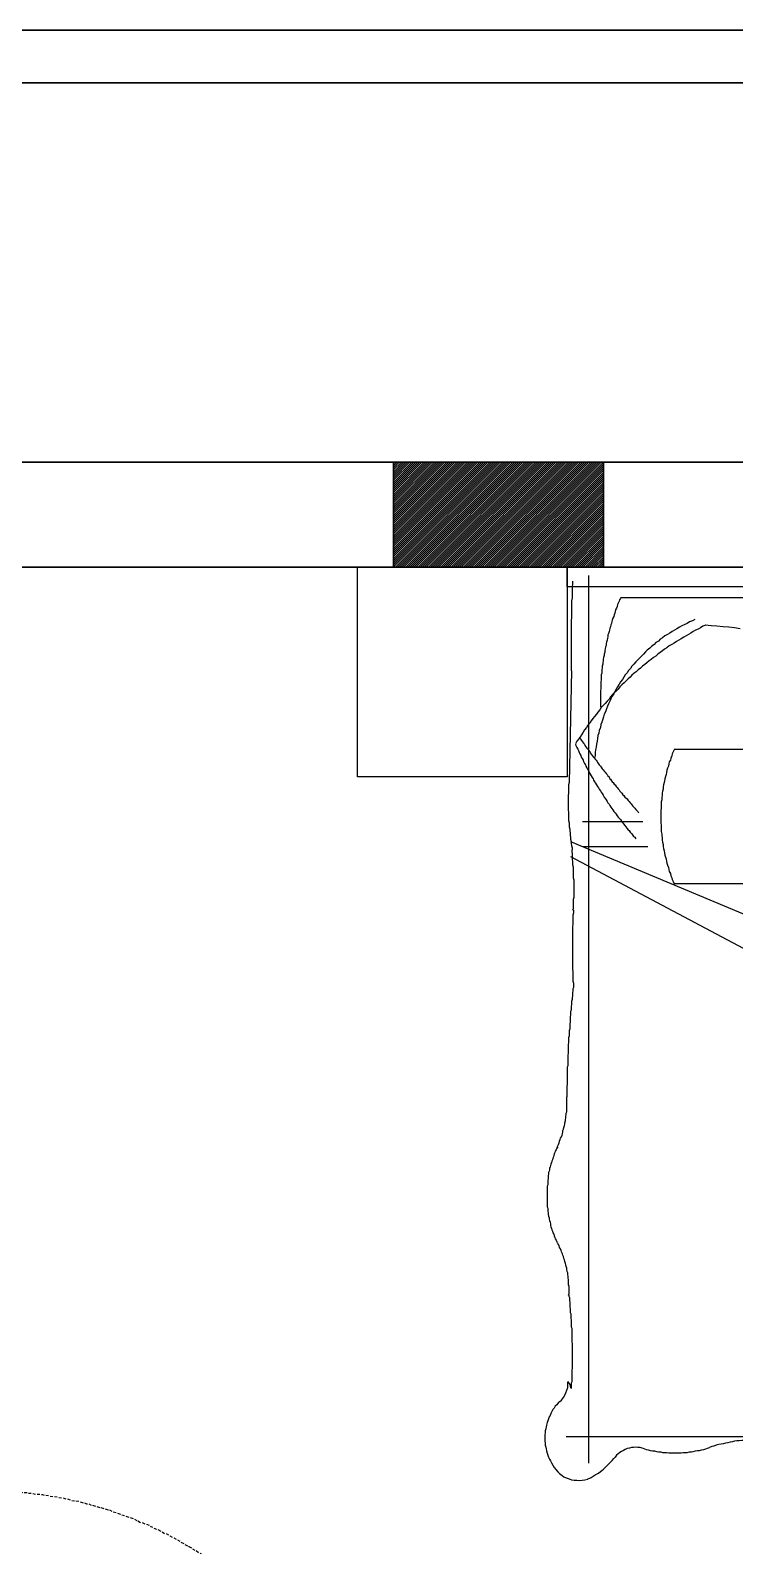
# Model space of a CAD drawing. Extents: x 187966 to 202201, y 659574 to 1343694.
# Drawn here: x 192738.3 to 192798.8, y 665292.5 to 665422.3 of the extents above; entities that cross this region are included whole.
import ezdxf

# ---------------------------------------------------------------- set-up
doc = ezdxf.new("R2010")
doc.units = 0
doc.header["$MEASUREMENT"] = 0
doc.layers.add('A-Door', color=144, linetype='Continuous')
doc.layers.add('FURN', color=250, linetype='Continuous')
for name, color, linetype, lineweight in [('A-Wall', 7, 'Continuous', 30), ('Text', 55, 'Continuous', 25), ('WINDOW', 147, 'Continuous', 25)]:
    doc.layers.add(name, color=color, linetype=linetype, lineweight=lineweight)

# ---------------------------------------------------------------- blocks, each defined once
blk = doc.blocks.new('BD')
at = {"layer": 'FURN'}
for points in [[(166042.03, 672824.71), (166059.99, 672824.71), (166059.99, 672806.71), (166042.03, 672806.71), (166042.03, 672824.71)], [(165988.53, 672807.37), (165988.4, 672807.49), (165988.24, 672807.61), (165988.12, 672807.74), (165987.95, 672807.82), (165987.83, 672807.94), (165987.66, 672808.02), (165987.5, 672808.11), (165987.34, 672808.19), (165987.21, 672808.27), (165987.05, 672808.31), (165986.88, 672808.39), (165986.72, 672808.44), (165986.51, 672808.48), (165986.35, 672808.52), (165986.18, 672808.56), (165986.02, 672808.6), (165985.86, 672808.6), (165985.65, 672808.64), (165985.49, 672808.64), (165985.32, 672808.64), (165985.16, 672808.64), (165984.95, 672808.6), (165984.79, 672808.6), (165984.62, 672808.56), (165984.46, 672808.52), (165984.29, 672808.48), (165984.09, 672808.44), (165983.92, 672808.39), (165983.76, 672808.31), (165983.6, 672808.23), (165983.43, 672808.15), (165983.27, 672808.07)], [(166006.28, 672808.44), (166006.16, 672808.44), (166006.03, 672808.44), (166005.87, 672808.44), (166005.75, 672808.44), (166005.62, 672808.44), (166005.5, 672808.44), (166005.34, 672808.44), (166005.21, 672808.44), (166005.09, 672808.39), (166004.92, 672808.39), (166004.8, 672808.39), (166004.68, 672808.35), (166004.55, 672808.35), (166004.39, 672808.31), (166004.27, 672808.27), (166004.14, 672808.27), (166004.02, 672808.23), (166003.9, 672808.19), (166003.73, 672808.15), (166003.61, 672808.15), (166003.49, 672808.11), (166003.36, 672808.07), (166003.24, 672808.02), (166003.12, 672807.98), (166002.99, 672807.94), (166002.87, 672807.86), (166002.71, 672807.82), (166002.58, 672807.78), (166002.46, 672807.74), (166002.34, 672807.65), (166002.21, 672807.61), (166002.09, 672807.57)], [(166010.35, 672807.53), (166010.23, 672807.61), (166010.1, 672807.65), (166009.98, 672807.74), (166009.86, 672807.78), (166009.73, 672807.82), (166009.61, 672807.86), (166009.49, 672807.9), (166009.36, 672807.94), (166009.24, 672807.98), (166009.12, 672808.02), (166008.99, 672808.07), (166008.87, 672808.11), (166008.75, 672808.15), (166008.62, 672808.19), (166008.5, 672808.23), (166008.38, 672808.23), (166008.25, 672808.27), (166008.13, 672808.31), (166008.01, 672808.31), (166007.88, 672808.35), (166007.76, 672808.35), (166007.64, 672808.35), (166007.47, 672808.39), (166007.35, 672808.39), (166007.23, 672808.39), (166007.1, 672808.39), (166006.98, 672808.44), (166006.86, 672808.44), (166006.69, 672808.44), (166006.57, 672808.44), (166006.44, 672808.44), (166006.32, 672808.44)], [(165983.27, 672808.07), (165983.06, 672807.94), (165982.86, 672807.82), (165982.69, 672807.7), (165982.49, 672807.53), (165982.36, 672807.37), (165982.2, 672807.16), (165982.08, 672807), (165981.99, 672806.79), (165981.91, 672806.55), (165981.83, 672806.34), (165981.79, 672806.13), (165981.79, 672805.89), (165981.75, 672805.64), (165981.79, 672805.44), (165981.83, 672805.19), (165981.87, 672804.94)], [(165988.49, 672807.37), (165988.65, 672807.2), (165988.86, 672807.04), (165989.06, 672806.91), (165989.27, 672806.83), (165989.51, 672806.75), (165989.72, 672806.67), (165989.97, 672806.67), (165990.21, 672806.67)], [(165997.65, 672806.59), (165997.77, 672806.55), (165997.94, 672806.55), (165998.1, 672806.55), (165998.23, 672806.55), (165998.39, 672806.55), (165998.51, 672806.59), (165998.68, 672806.59), (165998.8, 672806.59), (165998.97, 672806.59), (165999.09, 672806.63), (165999.25, 672806.63), (165999.38, 672806.67), (165999.54, 672806.67), (165999.66, 672806.71), (165999.83, 672806.75), (165999.95, 672806.75), (166000.08, 672806.79), (166000.24, 672806.83), (166000.36, 672806.87), (166000.53, 672806.91), (166000.65, 672806.96), (166000.77, 672807), (166000.94, 672807.04), (166001.06, 672807.08), (166001.18, 672807.12), (166001.35, 672807.2), (166001.47, 672807.24), (166001.6, 672807.28), (166001.72, 672807.37), (166001.88, 672807.41), (166002.01, 672807.49), (166002.13, 672807.53)], [(166010.31, 672807.57), (166010.43, 672807.53), (166010.55, 672807.45), (166010.68, 672807.41), (166010.84, 672807.37), (166010.97, 672807.33), (166011.09, 672807.28), (166011.21, 672807.2), (166011.34, 672807.16), (166011.46, 672807.12), (166011.62, 672807.08), (166011.75, 672807.08), (166011.87, 672807.04), (166011.99, 672807), (166012.16, 672806.96), (166012.28, 672806.91), (166012.4, 672806.91), (166012.57, 672806.87), (166012.69, 672806.87), (166012.81, 672806.83), (166012.94, 672806.83), (166013.1, 672806.79), (166013.23, 672806.79), (166013.35, 672806.75), (166013.51, 672806.75), (166013.64, 672806.75), (166013.8, 672806.75), (166013.92, 672806.75), (166014.05, 672806.75), (166014.21, 672806.75), (166014.34, 672806.75), (166014.46, 672806.75), (166014.62, 672806.75)], [(165985.53, 672806.79), (165985.53, 672782.22), (165985.53, 672731.63)], [(165989.64, 672806.38), (165989.8, 672806.42), (165989.97, 672806.46), (165990.09, 672806.55), (165990.25, 672806.67)], [(165989.64, 672806.34), (165989.76, 672806.34), (165989.88, 672806.34), (165990.01, 672806.34), (165990.13, 672806.34), (165990.25, 672806.3), (165990.38, 672806.3), (165990.5, 672806.3), (165990.62, 672806.3), (165990.75, 672806.3), (165990.87, 672806.3), (165990.99, 672806.3), (165991.12, 672806.3), (165991.24, 672806.3), (165991.36, 672806.26), (165991.49, 672806.26), (165991.61, 672806.26), (165991.73, 672806.26), (165991.9, 672806.26), (165992.02, 672806.26), (165992.14, 672806.26), (165992.27, 672806.26), (165992.39, 672806.26), (165992.51, 672806.26), (165992.64, 672806.26), (165992.76, 672806.26), (165992.88, 672806.26), (165993.01, 672806.26), (165993.13, 672806.26), (165993.25, 672806.26), (165993.38, 672806.26), (165993.5, 672806.26), (165993.62, 672806.3), (165993.75, 672806.3), (165993.87, 672806.3), (165993.99, 672806.3), (165994.12, 672806.3), (165994.28, 672806.3), (165994.4, 672806.3), (165994.53, 672806.3), (165994.65, 672806.3), (165994.77, 672806.3), (165994.9, 672806.34), (165995.02, 672806.34), (165995.14, 672806.34), (165995.27, 672806.34), (165995.39, 672806.34), (165995.51, 672806.34), (165995.64, 672806.38), (165995.76, 672806.38), (165995.88, 672806.38), (165996.01, 672806.38), (165996.13, 672806.42), (165996.25, 672806.42), (165996.38, 672806.42), (165996.5, 672806.42), (165996.62, 672806.46), (165996.75, 672806.46), (165996.91, 672806.46), (165997.03, 672806.46), (165997.16, 672806.5), (165997.28, 672806.5), (165997.4, 672806.5), (165997.53, 672806.55), (165997.65, 672806.55)], [(166035.21, 672806.42), (166001.6, 672743.05)], [(166036.49, 672806.42), (166009.53, 672741.98)], [(166024.16, 672806.18), (166023.99, 672806.18), (166023.87, 672806.22), (166023.71, 672806.22), (166023.54, 672806.26), (166023.42, 672806.26), (166023.25, 672806.26), (166023.13, 672806.3), (166022.97, 672806.3), (166022.8, 672806.34), (166022.68, 672806.34), (166022.51, 672806.34), (166022.39, 672806.38), (166022.23, 672806.38), (166022.06, 672806.38), (166021.94, 672806.42), (166021.77, 672806.42), (166021.65, 672806.42), (166021.49, 672806.46), (166021.32, 672806.46), (166021.2, 672806.46), (166021.03, 672806.46), (166020.87, 672806.5), (166020.75, 672806.5), (166020.58, 672806.5), (166020.46, 672806.5), (166020.29, 672806.55), (166020.13, 672806.55), (166020.01, 672806.55), (166019.84, 672806.55), (166019.68, 672806.59), (166019.55, 672806.59), (166019.39, 672806.59), (166019.27, 672806.59), (166019.1, 672806.63), (166018.94, 672806.63), (166018.81, 672806.63), (166018.65, 672806.63), (166018.49, 672806.63), (166018.36, 672806.63), (166018.2, 672806.67), (166018.08, 672806.67), (166017.91, 672806.67), (166017.75, 672806.67), (166017.62, 672806.67), (166017.46, 672806.67), (166017.29, 672806.67), (166017.17, 672806.71), (166017.01, 672806.71), (166016.88, 672806.71), (166016.72, 672806.71), (166016.55, 672806.71), (166016.43, 672806.71), (166016.27, 672806.71), (166016.1, 672806.71), (166015.98, 672806.71), (166015.81, 672806.71), (166015.69, 672806.71), (166015.53, 672806.75), (166015.36, 672806.75), (166015.24, 672806.75), (166015.08, 672806.75), (166014.91, 672806.75), (166014.79, 672806.75), (166014.62, 672806.75)], [(166030.61, 672806.18), (166030.4, 672806.18), (166030.2, 672806.22), (166029.99, 672806.22), (166029.79, 672806.22), (166029.58, 672806.22), (166029.38, 672806.22), (166029.21, 672806.26), (166029.01, 672806.26), (166028.8, 672806.26), (166028.6, 672806.26), (166028.39, 672806.26), (166028.18, 672806.26), (166027.98, 672806.26), (166027.77, 672806.26), (166027.57, 672806.26), (166027.36, 672806.26), (166027.16, 672806.26), (166026.95, 672806.26), (166026.79, 672806.26), (166026.58, 672806.26), (166026.38, 672806.26), (166026.17, 672806.26), (166025.97, 672806.26), (166025.76, 672806.26), (166025.55, 672806.26), (166025.35, 672806.22), (166025.14, 672806.22), (166024.94, 672806.22), (166024.73, 672806.22), (166024.53, 672806.22), (166024.36, 672806.18), (166024.16, 672806.18)], [(166030.61, 672806.22), (166030.77, 672806.18), (166030.94, 672806.18), (166031.1, 672806.18), (166031.27, 672806.18), (166031.39, 672806.18), (166031.55, 672806.18), (166031.72, 672806.13), (166031.88, 672806.13), (166032.05, 672806.13), (166032.21, 672806.13), (166032.38, 672806.13), (166032.54, 672806.13), (166032.71, 672806.13), (166032.87, 672806.13), (166033.03, 672806.13), (166033.2, 672806.13), (166033.36, 672806.18), (166033.53, 672806.18), (166033.69, 672806.18), (166033.86, 672806.18), (166034.02, 672806.18), (166034.18, 672806.18), (166034.31, 672806.18), (166034.47, 672806.22), (166034.64, 672806.22), (166034.8, 672806.22), (166034.97, 672806.26), (166035.13, 672806.26), (166035.29, 672806.26), (166035.46, 672806.26), (166035.62, 672806.3), (166035.79, 672806.3)], [(166041.54, 672806.55), (166041.34, 672806.59), (166041.17, 672806.59), (166040.97, 672806.59), (166040.8, 672806.59), (166040.64, 672806.59), (166040.43, 672806.63), (166040.27, 672806.63), (166040.1, 672806.63), (166039.9, 672806.63), (166039.73, 672806.63), (166039.53, 672806.63), (166039.36, 672806.63), (166039.2, 672806.63), (166038.99, 672806.59), (166038.83, 672806.59), (166038.66, 672806.59), (166038.46, 672806.59), (166038.29, 672806.59), (166038.09, 672806.55), (166037.92, 672806.55), (166037.76, 672806.55), (166037.55, 672806.5), (166037.39, 672806.5), (166037.23, 672806.46), (166037.02, 672806.46), (166036.86, 672806.42), (166036.69, 672806.42), (166036.49, 672806.38), (166036.32, 672806.38), (166036.16, 672806.34), (166035.95, 672806.3), (166035.79, 672806.3)], [(166044.83, 672806.01), (166044.71, 672805.97), (166044.54, 672805.89), (166044.42, 672805.81), (166044.29, 672805.76), (166044.13, 672805.68), (166044.01, 672805.64), (166043.88, 672805.56), (166043.72, 672805.52), (166043.6, 672805.44), (166043.47, 672805.35), (166043.35, 672805.31), (166043.18, 672805.23), (166043.06, 672805.15), (166042.94, 672805.11), (166042.81, 672805.02), (166042.65, 672804.94), (166042.53, 672804.86), (166042.4, 672804.82), (166042.28, 672804.74), (166042.12, 672804.65), (166041.99, 672804.57), (166041.87, 672804.49), (166041.75, 672804.45), (166041.62, 672804.37), (166041.5, 672804.28), (166041.34, 672804.2), (166041.21, 672804.12), (166041.09, 672804.04), (166040.97, 672803.96), (166040.84, 672803.87), (166040.72, 672803.79), (166040.6, 672803.71), (166040.47, 672803.63), (166040.31, 672803.55), (166040.18, 672803.46), (166040.06, 672803.38), (166039.94, 672803.3), (166039.81, 672803.22), (166039.69, 672803.13), (166039.57, 672803.05), (166039.44, 672802.97), (166039.32, 672802.89), (166039.2, 672802.81), (166039.08, 672802.72), (166038.95, 672802.6), (166038.83, 672802.52), (166038.71, 672802.44), (166038.58, 672802.35), (166038.5, 672802.27), (166038.38, 672802.15), (166038.25, 672802.07), (166038.13, 672801.98), (166038.01, 672801.9), (166037.88, 672801.78), (166037.76, 672801.7), (166037.64, 672801.61), (166037.51, 672801.49), (166037.43, 672801.41), (166037.31, 672801.33), (166037.18, 672801.2), (166037.06, 672801.12), (166036.94, 672801.04), (166036.86, 672800.91), (166036.73, 672800.83)], [(166045.44, 672805.68), (166045.36, 672805.6), (166045.24, 672805.56), (166045.16, 672805.48), (166045.03, 672805.39), (166044.91, 672805.31), (166044.83, 672805.23), (166044.71, 672805.19), (166044.62, 672805.11), (166044.5, 672805.02), (166044.42, 672804.94), (166044.29, 672804.86), (166044.21, 672804.78), (166044.09, 672804.74), (166043.97, 672804.65), (166043.88, 672804.57), (166043.76, 672804.49), (166043.68, 672804.41), (166043.55, 672804.33), (166043.47, 672804.24), (166043.35, 672804.16), (166043.27, 672804.12), (166043.14, 672804.04), (166043.06, 672803.96), (166042.94, 672803.87), (166042.86, 672803.79), (166042.73, 672803.71), (166042.65, 672803.63), (166042.53, 672803.55), (166042.44, 672803.46), (166042.32, 672803.38), (166042.24, 672803.3), (166042.12, 672803.22), (166042.03, 672803.13), (166041.91, 672803.09), (166041.83, 672803.01), (166041.71, 672802.93), (166041.62, 672802.85), (166041.54, 672802.76), (166041.42, 672802.68), (166041.34, 672802.6), (166041.21, 672802.52), (166041.13, 672802.44), (166041.01, 672802.35), (166040.92, 672802.27), (166040.8, 672802.19), (166040.72, 672802.11), (166040.64, 672802.02), (166040.51, 672801.94), (166040.43, 672801.86), (166040.31, 672801.78), (166040.23, 672801.7), (166040.14, 672801.57), (166040.02, 672801.49), (166039.94, 672801.41), (166039.81, 672801.33), (166039.73, 672801.24), (166039.65, 672801.16), (166039.53, 672801.08), (166039.44, 672801), (166039.36, 672800.91), (166039.24, 672800.83), (166039.16, 672800.75), (166039.08, 672800.67), (166038.95, 672800.59)], [(166051.12, 672806.34), (166041.54, 672806.55)], [(166055.02, 672794.83), (166054.94, 672795.08), (166054.81, 672795.28), (166054.69, 672795.49), (166054.61, 672795.7), (166054.49, 672795.9), (166054.36, 672796.11), (166054.24, 672796.31), (166054.12, 672796.52), (166053.99, 672796.72), (166053.87, 672796.93), (166053.75, 672797.13), (166053.62, 672797.34), (166053.5, 672797.55), (166053.38, 672797.75), (166053.25, 672797.96), (166053.09, 672798.16), (166052.97, 672798.37), (166052.84, 672798.53), (166052.68, 672798.74), (166052.55, 672798.94), (166052.39, 672799.11), (166052.27, 672799.31), (166052.1, 672799.52), (166051.98, 672799.68), (166051.81, 672799.89), (166051.65, 672800.05), (166051.53, 672800.26), (166051.36, 672800.42), (166051.2, 672800.63), (166051.03, 672800.79), (166050.91, 672800.96), (166050.75, 672801.16), (166050.58, 672801.33), (166050.42, 672801.49), (166050.25, 672801.65), (166050.09, 672801.82), (166049.92, 672802.02), (166049.76, 672802.19), (166049.55, 672802.35), (166049.39, 672802.52), (166049.23, 672802.68), (166049.06, 672802.85), (166048.9, 672803.01), (166048.69, 672803.13), (166048.53, 672803.3), (166048.32, 672803.46), (166048.16, 672803.63), (166047.99, 672803.79), (166047.79, 672803.91), (166047.58, 672804.08), (166047.42, 672804.2), (166047.21, 672804.37), (166047.05, 672804.53), (166046.84, 672804.65), (166046.64, 672804.78), (166046.47, 672804.94), (166046.27, 672805.07), (166046.06, 672805.23), (166045.86, 672805.35), (166045.65, 672805.48), (166045.44, 672805.6), (166045.28, 672805.72), (166045.08, 672805.89), (166044.87, 672806.01)], [(166058.8, 672806.26), (166058.55, 672806.26), (166058.31, 672806.3), (166058.06, 672806.3), (166057.81, 672806.3), (166057.57, 672806.3), (166057.36, 672806.3), (166057.12, 672806.34), (166056.87, 672806.34), (166056.62, 672806.34), (166056.38, 672806.34), (166056.17, 672806.34), (166055.92, 672806.34), (166055.68, 672806.34), (166055.43, 672806.38), (166055.18, 672806.38), (166054.94, 672806.38), (166054.73, 672806.38), (166054.49, 672806.38), (166054.24, 672806.38), (166053.99, 672806.38), (166053.75, 672806.38), (166053.5, 672806.38), (166053.29, 672806.38), (166053.05, 672806.38), (166052.8, 672806.38), (166052.55, 672806.38), (166052.31, 672806.38), (166052.06, 672806.38), (166051.86, 672806.38), (166051.61, 672806.38), (166051.36, 672806.38), (166051.12, 672806.38)], [(166058.31, 672731.83), (166058.31, 672806.71), (166059.99, 672806.71), (166059.99, 672731.83), (166058.31, 672731.83)], [(165981.91, 672804.94), (165981.95, 672804.78), (165982.03, 672804.65), (165982.12, 672804.49), (165982.24, 672804.33), (165982.32, 672804.16), (165982.4, 672804.04), (165982.53, 672803.87), (165982.61, 672803.75), (165982.73, 672803.59), (165982.86, 672803.46), (165982.98, 672803.34), (165983.1, 672803.22), (165983.23, 672803.09), (165983.35, 672802.97), (165983.47, 672802.85), (165983.64, 672802.72)], [(166059.29, 672804.9), (165983.23, 672804.9)], [(166036.08, 672805.39), (166036.08, 672799.81)], [(166038.21, 672805.39), (166038.21, 672800.22)], [(166055.51, 672795.78), (166055.39, 672795.98), (166055.31, 672796.23), (166055.18, 672796.44), (166055.1, 672796.64), (166054.98, 672796.89), (166054.86, 672797.09), (166054.73, 672797.3), (166054.61, 672797.5), (166054.49, 672797.71), (166054.36, 672797.91), (166054.24, 672798.12), (166054.12, 672798.33), (166053.95, 672798.53), (166053.83, 672798.74), (166053.66, 672798.9), (166053.54, 672799.11), (166053.38, 672799.27), (166053.21, 672799.48), (166053.05, 672799.64), (166052.88, 672799.85), (166052.76, 672800.01), (166052.55, 672800.18), (166052.39, 672800.34), (166052.23, 672800.5), (166052.06, 672800.67), (166051.9, 672800.83), (166051.69, 672801), (166051.53, 672801.16), (166051.32, 672801.28), (166051.16, 672801.45), (166050.95, 672801.57), (166050.79, 672801.74), (166050.58, 672801.86), (166050.38, 672801.98), (166050.17, 672802.15), (166049.97, 672802.27), (166049.76, 672802.39), (166049.55, 672802.52), (166049.35, 672802.64), (166049.14, 672802.72), (166048.94, 672802.85), (166048.73, 672802.97), (166048.53, 672803.05), (166048.28, 672803.18), (166048.08, 672803.26), (166047.87, 672803.34), (166047.62, 672803.42), (166047.42, 672803.55), (166047.17, 672803.59), (166046.97, 672803.67), (166046.72, 672803.75), (166046.51, 672803.83), (166046.27, 672803.87), (166046.02, 672803.96), (166045.77, 672804), (166045.57, 672804.08), (166045.32, 672804.12), (166045.08, 672804.16), (166044.83, 672804.2), (166044.58, 672804.24), (166044.34, 672804.28), (166044.13, 672804.33), (166043.88, 672804.33), (166043.64, 672804.37)], [(166057.32, 672802.15), (166057.2, 672802.23), (166057.08, 672802.27), (166056.91, 672802.35), (166056.79, 672802.39), (166056.62, 672802.44), (166056.5, 672802.48), (166056.34, 672802.56), (166056.21, 672802.6), (166056.05, 672802.64), (166055.92, 672802.68), (166055.76, 672802.72), (166055.64, 672802.81), (166055.47, 672802.85), (166055.35, 672802.89), (166055.18, 672802.93), (166055.06, 672802.97), (166054.9, 672803.01), (166054.77, 672803.05), (166054.61, 672803.09), (166054.49, 672803.13), (166054.32, 672803.18), (166054.2, 672803.22), (166054.03, 672803.22), (166053.91, 672803.26), (166053.75, 672803.3), (166053.58, 672803.34), (166053.46, 672803.38), (166053.29, 672803.38), (166053.17, 672803.42), (166053.01, 672803.46), (166052.84, 672803.5), (166052.72, 672803.5), (166052.55, 672803.55), (166052.43, 672803.55), (166052.27, 672803.59), (166052.1, 672803.63), (166051.98, 672803.63), (166051.81, 672803.67), (166051.69, 672803.67), (166051.53, 672803.71), (166051.36, 672803.71), (166051.24, 672803.75), (166051.08, 672803.75), (166050.91, 672803.75), (166050.79, 672803.79), (166050.62, 672803.79), (166050.46, 672803.79), (166050.34, 672803.79), (166050.17, 672803.83), (166050.01, 672803.83), (166049.88, 672803.83), (166049.72, 672803.83), (166049.55, 672803.83), (166049.43, 672803.87), (166049.27, 672803.87), (166049.1, 672803.87), (166048.98, 672803.87), (166048.81, 672803.87), (166048.65, 672803.87), (166048.53, 672803.87), (166048.36, 672803.87), (166048.2, 672803.87), (166048.08, 672803.87), (166047.91, 672803.83)], [(165984.46, 672800.09), (165984.54, 672800.3), (165984.58, 672800.46), (165984.58, 672800.67), (165984.62, 672800.83), (165984.58, 672801.04), (165984.58, 672801.2), (165984.54, 672801.37), (165984.5, 672801.57), (165984.42, 672801.74), (165984.34, 672801.9), (165984.25, 672802.07), (165984.17, 672802.19), (165984.05, 672802.35), (165983.92, 672802.48), (165983.76, 672802.6), (165983.64, 672802.72)], [(166057.36, 672734.91), (166057.36, 672802.15)], [(165984.46, 672800.09), (165984.42, 672799.93), (165984.38, 672799.76), (165984.34, 672799.6), (165984.29, 672799.39), (165984.29, 672799.23), (165984.25, 672799.07), (165984.21, 672798.9), (165984.21, 672798.7), (165984.17, 672798.53), (165984.17, 672798.37), (165984.17, 672798.2), (165984.13, 672798), (165984.13, 672797.83), (165984.13, 672797.67), (165984.13, 672797.46), (165984.13, 672797.3), (165984.13, 672797.13), (165984.13, 672796.93), (165984.17, 672796.76), (165984.17, 672796.6), (165984.17, 672796.44), (165984.21, 672796.23), (165984.21, 672796.07), (165984.25, 672795.9), (165984.29, 672795.7), (165984.34, 672795.53), (165984.34, 672795.37), (165984.38, 672795.2), (165984.42, 672795), (165984.46, 672794.83), (165984.54, 672794.67), (165984.58, 672794.5)], [(166044.34, 672797.55), (166044.17, 672797.63), (166044.01, 672797.71), (166043.84, 672797.75), (166043.64, 672797.83), (166043.47, 672797.87), (166043.31, 672797.96), (166043.14, 672798), (166042.94, 672798.04), (166042.77, 672798.12), (166042.61, 672798.16), (166042.4, 672798.2), (166042.24, 672798.24), (166042.08, 672798.28), (166041.87, 672798.33), (166041.71, 672798.37), (166041.54, 672798.41), (166041.34, 672798.45), (166041.17, 672798.49), (166040.97, 672798.49), (166040.8, 672798.53), (166040.64, 672798.57), (166040.43, 672798.57), (166040.27, 672798.61), (166040.06, 672798.61), (166039.9, 672798.65), (166039.73, 672798.65), (166039.53, 672798.65), (166039.36, 672798.65), (166039.16, 672798.7), (166038.99, 672798.7), (166038.79, 672798.7), (166038.62, 672798.7), (166038.42, 672798.7), (166038.25, 672798.7), (166038.09, 672798.7), (166037.88, 672798.65), (166037.72, 672798.65), (166037.51, 672798.65), (166037.35, 672798.65), (166037.14, 672798.61), (166036.98, 672798.61), (166036.81, 672798.57), (166036.61, 672798.57), (166036.44, 672798.53), (166036.24, 672798.49), (166036.08, 672798.49), (166035.91, 672798.45), (166035.71, 672798.41), (166035.54, 672798.37), (166035.34, 672798.33), (166035.17, 672798.28), (166035.01, 672798.24), (166034.8, 672798.2), (166034.64, 672798.16), (166034.47, 672798.12), (166034.27, 672798.04), (166034.1, 672798), (166033.94, 672797.96), (166033.77, 672797.87), (166033.57, 672797.83), (166033.4, 672797.75), (166033.24, 672797.71), (166033.08, 672797.63), (166032.87, 672797.55)], [(166032.91, 672797.55), (166032.91, 672788.09)], [(166044.38, 672770.55), (166044.38, 672797.55)], [(165985.24, 672791.34), (165985.2, 672791.55), (165985.2, 672791.75), (165985.16, 672791.96), (165985.16, 672792.16), (165985.12, 672792.37), (165985.08, 672792.53), (165985.03, 672792.74), (165984.99, 672792.94), (165984.95, 672793.15), (165984.91, 672793.35), (165984.87, 672793.52), (165984.83, 672793.72), (165984.79, 672793.93), (165984.71, 672794.13), (165984.66, 672794.3), (165984.58, 672794.5)], [(166054.73, 672791.87), (166054.81, 672792.37), (166054.86, 672792.86), (166054.9, 672793.35), (166054.94, 672793.89), (166054.98, 672794.38), (166055.02, 672794.87)]]:
    blk.add_lwpolyline(points, dxfattribs=at)
blk = doc.blocks.new('eeee')
at = {"layer": 'A-Door'}
for points in [[(165919.2, 672860.67), (165924.71, 672860.67), (165924.71, 672859.48), (165923.23, 672859.48), (165923.23, 672858.78), (165919.2, 672858.78), (165919.2, 672860.67)], [(165924.71, 672859.48), (165924.71, 672858.61), (165956.88, 672858.61), (165956.88, 672859.48), (165924.71, 672859.48)], [(165956.8, 672857.83), (165956.8, 672857.59)], [(165956.88, 672858.61), (165956.84, 672858.33)], [(165956.84, 672858.2), (165956.84, 672858)], [(165956.76, 672856.72), (165956.76, 672856.68), (165956.72, 672856.48)], [(165956.72, 672856.35), (165956.72, 672856.11)], [(165956.8, 672857.09), (165956.76, 672856.85)], [(165956.8, 672857.46), (165956.8, 672857.22)], [(165956.55, 672854.87), (165956.55, 672854.79), (165956.51, 672854.63)], [(165956.64, 672855.61), (165956.6, 672855.37)], [(165956.6, 672855.24), (165956.6, 672855)], [(165956.68, 672855.98), (165956.68, 672855.74)], [(165956.39, 672853.76), (165956.35, 672853.52)], [(165956.43, 672854.13), (165956.39, 672853.89)], [(165956.51, 672854.5), (165956.47, 672854.26)], [(165956.06, 672852.28), (165956.02, 672852.04)], [(165956.18, 672852.65), (165956.1, 672852.41)], [(165956.27, 672853.02), (165956.23, 672852.86), (165956.18, 672852.78)], [(165956.31, 672853.39), (165956.27, 672853.15)], [(165955.86, 672851.18), (165955.77, 672851.01), (165955.77, 672850.93)], [(165955.94, 672851.55), (165955.86, 672851.3)], [(165956.02, 672851.91), (165955.98, 672851.67)], [(165955.44, 672849.78), (165955.36, 672849.53)], [(165955.53, 672850.11), (165955.44, 672849.86)], [(165955.65, 672850.48), (165955.57, 672850.23)], [(165955.77, 672850.81), (165955.65, 672850.6)], [(165955.08, 672848.71), (165955.03, 672848.46)], [(165955.24, 672849.04), (165955.12, 672848.83)], [(165955.32, 672849.41), (165955.24, 672849.16), (165955.24, 672849.12)], [(165954.58, 672847.27), (165954.5, 672847.02)], [(165954.71, 672847.64), (165954.62, 672847.39)], [(165954.83, 672847.97), (165954.75, 672847.76)], [(165954.95, 672848.34), (165954.87, 672848.09)], [(165954.01, 672845.87), (165953.92, 672845.63)], [(165954.17, 672846.24), (165954.05, 672846)], [(165954.29, 672846.61), (165954.17, 672846.37)], [(165954.46, 672846.9), (165954.34, 672846.7)], [(165953.35, 672844.52), (165953.23, 672844.31)], [(165953.55, 672844.89), (165953.43, 672844.64)], [(165953.68, 672845.22), (165953.6, 672845.01)], [(165953.84, 672845.55), (165953.76, 672845.34)], [(165952.69, 672843.2), (165952.57, 672843)], [(165952.86, 672843.53), (165952.73, 672843.33)], [(165953.02, 672843.86), (165953.02, 672843.86), (165952.9, 672843.65)], [(165953.23, 672844.19), (165953.1, 672843.98)], [(165951.91, 672841.93), (165951.79, 672841.72)], [(165952.12, 672842.26), (165952.08, 672842.18), (165951.99, 672842.01)], [(165952.28, 672842.59), (165952.16, 672842.34)], [(165952.49, 672842.91), (165952.36, 672842.67)], [(165951.09, 672840.65), (165951.05, 672840.53), (165950.97, 672840.45)], [(165951.34, 672840.98), (165951.17, 672840.78)], [(165951.54, 672841.27), (165951.38, 672841.07)], [(165951.75, 672841.6), (165951.58, 672841.39)], [(165950.27, 672839.42), (165950.1, 672839.22)], [(165950.47, 672839.71), (165950.31, 672839.5)], [(165950.68, 672840.04), (165950.55, 672839.83)], [(165950.88, 672840.37), (165950.76, 672840.16)], [(165949.32, 672838.23), (165949.16, 672838.07)], [(165949.53, 672838.56), (165949.4, 672838.35)], [(165949.77, 672838.85), (165949.61, 672838.64)], [(165950.02, 672839.13), (165949.94, 672838.97), (165949.86, 672838.93)], [(165948.09, 672836.83), (165947.92, 672836.67)], [(165948.38, 672837.12), (165948.17, 672836.91)], [(165948.58, 672837.41), (165948.46, 672837.2)], [(165948.83, 672837.7), (165948.66, 672837.49)], [(165949.08, 672837.94), (165948.91, 672837.78)], [(165946.77, 672835.52), (165946.61, 672835.31)], [(165947.06, 672835.72), (165946.9, 672835.6)], [(165947.31, 672836.01), (165947.14, 672835.81)], [(165947.6, 672836.3), (165947.39, 672836.09)], [(165947.84, 672836.55), (165947.68, 672836.38)], [(165945.42, 672834.24), (165945.25, 672834.04)], [(165945.71, 672834.45), (165945.5, 672834.28)], [(165945.99, 672834.7), (165945.83, 672834.53)], [(165946.24, 672834.98), (165946.08, 672834.78)], [(165946.53, 672835.23), (165946.36, 672835.07)], [(165943.98, 672833.01), (165943.81, 672832.85)], [(165944.27, 672833.26), (165944.1, 672833.09)], [(165944.55, 672833.5), (165944.55, 672833.46), (165944.39, 672833.34)], [(165944.88, 672833.71), (165944.68, 672833.55)], [(165945.13, 672833.96), (165944.97, 672833.79)], [(165942.17, 672831.7), (165941.97, 672831.57)], [(165942.46, 672831.9), (165942.25, 672831.78)], [(165942.79, 672832.11), (165942.58, 672831.98)], [(165943.08, 672832.31), (165943.03, 672832.27), (165942.87, 672832.19)], [(165943.4, 672832.56), (165943.2, 672832.44)], [(165943.69, 672832.76), (165943.49, 672832.64)], [(165939.95, 672830.3), (165939.79, 672830.22), (165939.75, 672830.18)], [(165940.28, 672830.5), (165940.08, 672830.34)], [(165940.61, 672830.67), (165940.4, 672830.55)], [(165940.94, 672830.87), (165940.69, 672830.75)], [(165941.23, 672831.08), (165941.02, 672830.96)], [(165941.55, 672831.28), (165941.47, 672831.2), (165941.35, 672831.16)], [(165941.88, 672831.49), (165941.68, 672831.33)], [(165937.28, 672828.94), (165937.03, 672828.86)], [(165937.61, 672829.07), (165937.4, 672828.98)], [(165937.98, 672829.27), (165937.73, 672829.15)], [(165938.31, 672829.39), (165938.1, 672829.31), (165938.1, 672829.27)], [(165938.64, 672829.6), (165938.43, 672829.48)], [(165938.97, 672829.76), (165938.76, 672829.64)], [(165939.29, 672829.93), (165939.05, 672829.81)], [(165939.62, 672830.09), (165939.42, 672830.01)], [(165934.16, 672827.67), (165933.91, 672827.59)], [(165934.53, 672827.79), (165934.28, 672827.71)], [(165934.86, 672827.91), (165934.61, 672827.83)], [(165935.23, 672828.08), (165934.98, 672828)], [(165935.55, 672828.2), (165935.35, 672828.12)], [(165935.92, 672828.33), (165935.68, 672828.24)], [(165936.25, 672828.45), (165936.05, 672828.37)], [(165936.62, 672828.61), (165936.38, 672828.53)], [(165936.95, 672828.78), (165936.75, 672828.65)], [(165919.2, 672824.71), (165924.71, 672824.71), (165924.71, 672825.86), (165923.23, 672825.86), (165923.23, 672826.52), (165919.2, 672826.52), (165919.2, 672824.71)], [(165928.73, 672826.31), (165928.49, 672826.27)], [(165929.1, 672826.35), (165928.98, 672826.31), (165928.86, 672826.31)], [(165929.43, 672826.44), (165929.23, 672826.39)], [(165929.84, 672826.52), (165929.6, 672826.44)], [(165930.17, 672826.6), (165929.97, 672826.52)], [(165930.58, 672826.64), (165930.29, 672826.64)], [(165930.91, 672826.72), (165930.87, 672826.72), (165930.71, 672826.68)], [(165931.28, 672826.85), (165931.03, 672826.76)], [(165931.65, 672826.93), (165931.4, 672826.85)], [(165932.02, 672827.01), (165931.77, 672826.93)], [(165932.39, 672827.13), (165932.14, 672827.05)], [(165932.72, 672827.22), (165932.51, 672827.13)], [(165933.09, 672827.34), (165932.84, 672827.26)], [(165933.46, 672827.46), (165933.21, 672827.38)], [(165933.79, 672827.59), (165933.58, 672827.46)], [(165923.51, 672825.86), (165923.23, 672825.86)], [(165923.88, 672825.86), (165923.64, 672825.86)], [(165924.25, 672825.9), (165924.01, 672825.86)], [(165924.62, 672825.9), (165924.38, 672825.9)], [(165924.99, 672825.9), (165924.75, 672825.9)], [(165925.36, 672825.9), (165925.16, 672825.9), (165925.12, 672825.9)], [(165925.73, 672825.94), (165925.53, 672825.9)], [(165926.14, 672825.98), (165925.86, 672825.98)], [(165926.47, 672825.98), (165926.27, 672825.98)], [(165926.88, 672826.02), (165926.6, 672826.02)], [(165927.21, 672826.11), (165927.09, 672826.07), (165927.01, 672826.07)], [(165927.62, 672826.15), (165927.38, 672826.11)], [(165927.99, 672826.19), (165927.75, 672826.15)], [(165928.36, 672826.23), (165928.12, 672826.19)]]:
    blk.add_lwpolyline(points, dxfattribs=at)
blk = doc.blocks.new('EGVSVS')
at = {"layer": 'A-Wall'}
h = blk.add_hatch(dxfattribs=at)
h.set_pattern_fill('ANSI31', color=256, style=0)
h.set_pattern_definition([(45, (0, 0), (-0.088388347648, 0.088388347648), [])])
h.paths.add_polyline_path([(188258.49, 672097.51), (188258.49, 672106.51), (188240.49, 672106.51), (188240.49, 672097.51)])
blk.add_lwpolyline([(188240.49, 672106.51), (188258.49, 672106.51), (188258.49, 672097.51), (188240.49, 672097.51)], close=True, dxfattribs=at)

msp = doc.modelspace()

# ---------------------------------------------------------------- linework, layer by layer
at = {"layer": 'A-Wall'}
for p, q in [((192260.21, 665422.32), (192991.18, 665422.32)), ((192269.21, 665417.82), (192991.18, 665417.82)), ((192733.51, 665376.32), (192898.31, 665376.32))]:
    msp.add_line(p, q, dxfattribs=at)
msp.add_lwpolyline([(192907.31, 665385.32), (192628.38, 665385.32)], dxfattribs=at)

# ---------------------------------------------------------------- block references
msp.add_blockref('EGVSVS', (4529.02, -6721.19), dxfattribs=at)
at = {"layer": 'Text', "rotation": 90}
msp.add_blockref('BD', (865591.11, 499316.33), dxfattribs=at)
at = {"layer": 'WINDOW', "rotation": 90}
msp.add_blockref('eeee', (865594.18, 499340.33), dxfattribs=at)

doc.saveas('drawing.dxf')
